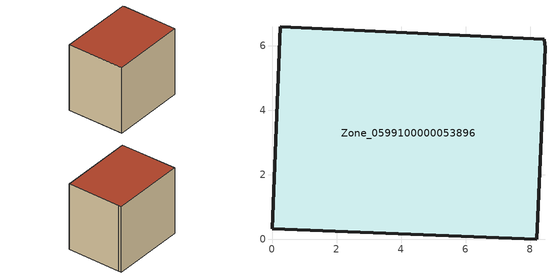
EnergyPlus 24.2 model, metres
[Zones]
Zone_0599100000053896
 floor ground (C_G): 8.46,5.92 8.2,0 0,0.33 0.26,6.58 8.43,6.2 z1.03
 wall outside (C_F): 8.2,0 8.46,5.92 8.43,6.2 0.26,6.58 0,0.33 8.2,0 z1.03:8.49
 roof outside (C_R): 0.26,6.58 0,0.33 8.2,0 8.46,5.92 8.43,6.2 z8.49
[BUILDING]
Pand.0599100000053896: North Axis=0; Terrain=City; Loads Convergence Tolerance Value=0.04; Temperature Convergence Tolerance Value=0.4; Solar Distribution=FullExterior; Maximum Number of Warmup Days=25; Minimum Number of Warmup Days=1
[Site:Location]
Rotterdam.The.Hague.AP_ZH_NLD Design_Conditions: Latitude=51.96; Longitude=4.45; Time Zone=1; Elevation=-4.5
[SITE:GROUNDTEMPERATURE:BUILDINGSURFACE]
18, 18, 18, 18, 18, 18, 18, 18, 18, 18, 18, 18
[MATERIAL] Thermal Absorptance=0.9; Solar Absorptance=0.7; Visible Absorptance=0.7
Name | Roughness | Thickness | Conductivity | Density | Specific Heat
G.TI.1965-1974 | MediumSmooth | 0.15 | 0.882353 | 540 | 1210
F.TI.1965-1974 | Rough | 0.3 | 0.697674 | 1920 | 840
R.TI.1965-1974 | MediumRough | 0.2 | 0.232558 | 1500 | 1000
[CONSTRUCTION]
C_G: G.TI.1965-1974
C_F: F.TI.1965-1974
C_R: R.TI.1965-1974
[ZONE]
Zone_0599100000053896: Type=1; Multiplier=1; Ceiling Height=Autocalculate; Volume=Autocalculate; Floor Area=autocalculate; Part of Total Floor Area=Yes
[ZONEINFILTRATION:DESIGNFLOWRATE]
Infil_Zone_0599100000053896: Zone or ZoneList or Space or SpaceList=Zone_0599100000053896; Schedule=AlwaysOn; Design Flow Rate Calculation Method=Flow/Area; Flow Rate per Floor Area=0.003; Constant Term Coefficient=1; Temperature Term Coefficient=0; Velocity Term Coefficient=0; Velocity Squared Term Coefficient=0
[HVACTEMPLATE:ZONE:IDEALLOADSAIRSYSTEM]
Zone_0599100000053896: Maximum Heating Supply Air Temperature=50; Minimum Cooling Supply Air Temperature=13; Maximum Heating Supply Air Humidity Ratio=0.0156; Minimum Cooling Supply Air Humidity Ratio=0.0077; Heating Limit=NoLimit; Cooling Limit=NoLimit; Dehumidification Control Type=ConstantSensibleHeatRatio; Cooling Sensible Heat Ratio=0.7; Dehumidification Setpoint=60; Humidification Control Type=None; Humidification Setpoint=30; Outdoor Air Method=None; Outdoor Air Flow Rate per Person=0.00944; Outdoor Air Flow Rate per Zone Floor Area=0; Outdoor Air Flow Rate per Zone=0; Demand Controlled Ventilation Type=None; Outdoor Air Economizer Type=NoEconomizer; Heat Recovery Type=None; Sensible Heat Recovery Effectiveness=0.7; Latent Heat Recovery Effectiveness=0.65
[ZONECONTROL:THERMOSTAT]
ThermostatControl_Zone_0599100000053896: Zone or ZoneList=Zone_0599100000053896; Control Type Schedule=DualSetpointControlType; Control 1=Thermostat_Zone_0599100000053896; Temperature Difference Between Cutout And Setpoint=0
[THERMOSTATSETPOINT:DUALSETPOINT]
Thermostat_Zone_0599100000053896: Heating Setpoint Temperature Schedule=HeatingSetpoint_Zone_0599100000053896; Cooling Setpoint Temperature Schedule=CoolingSetpoint_Zone_0599100000053896
[SCHEDULE:COMPACT]
HeatingSetpoint_Zone_0599100000053896: Through: 12/31, For: AllDays, Until: 24:00, 21
CoolingSetpoint_Zone_0599100000053896: Through: 12/31, For: AllDays, Until: 24:00, 24
DualSetpointControlType: Through: 12/31, For: AllDays, Until: 24:00, 4
AlwaysOn: Through: 12/31, For: AllDays, Until: 24:00, 1
